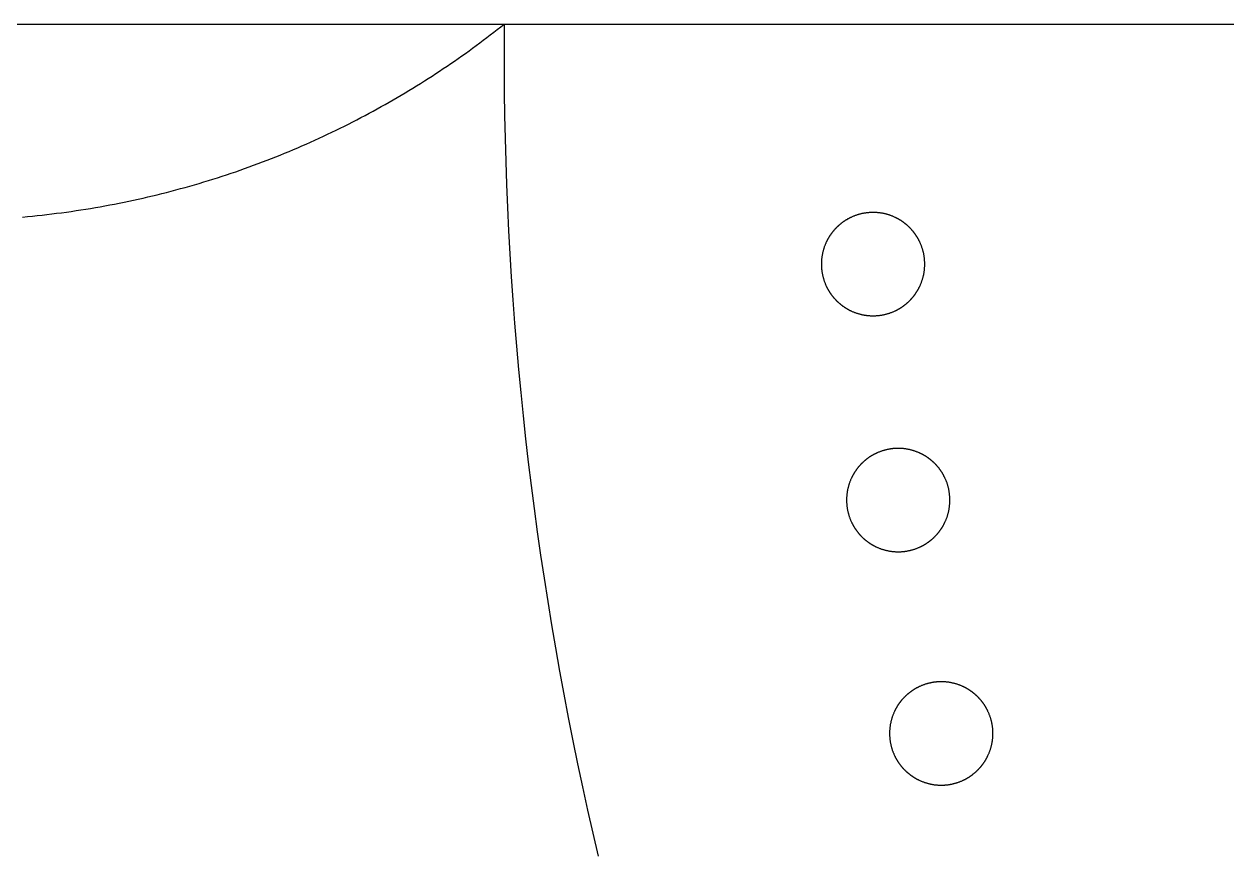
# Model space of a CAD drawing. Extents: x -111 to 2985, y -118 to 122.
# Drawn here: x -90.04 to -76.48, y -51.66 to -42.31 of the extents above; entities that cross this region are included whole.
import ezdxf

# ---------------------------------------------------------------- set-up
doc = ezdxf.new("R2010")
doc.units = 0
doc.layers.add('LAYER_03', color=5, linetype='CONTINUOUS')

msp = doc.modelspace()

# ---------------------------------------------------------------- linework, layer by layer
at = {"layer": 'LAYER_03'}
for points in [[(-110.839, -42.31), (-31.256, -42.31)], [(-90.059, -44.485), (-90.004, -44.48), (-89.949, -44.474), (-89.894, -44.469), (-89.839, -44.463), (-89.784, -44.457), (-89.73, -44.45), (-89.675, -44.443), (-89.62, -44.436), (-89.565, -44.429), (-89.511, -44.421), (-89.456, -44.413), (-89.402, -44.405), (-89.348, -44.397), (-89.293, -44.388), (-89.239, -44.379), (-89.185, -44.369), (-89.131, -44.359), (-89.077, -44.349), (-89.023, -44.339), (-88.969, -44.329), (-88.915, -44.318), (-88.862, -44.307), (-88.808, -44.295), (-88.755, -44.283), (-88.701, -44.271), (-88.648, -44.259), (-88.595, -44.247), (-88.542, -44.234), (-88.489, -44.221), (-88.436, -44.207), (-88.383, -44.194), (-88.33, -44.18), (-88.278, -44.165), (-88.226, -44.151), (-88.173, -44.136), (-88.121, -44.121), (-88.069, -44.106), (-88.017, -44.09), (-87.965, -44.075), (-87.914, -44.058), (-87.862, -44.042), (-87.811, -44.026), (-87.759, -44.009), (-87.708, -43.992), (-87.657, -43.974), (-87.606, -43.956), (-87.556, -43.939), (-87.505, -43.92), (-87.455, -43.902), (-87.404, -43.883), (-87.354, -43.864), (-87.304, -43.845), (-87.254, -43.826), (-87.204, -43.806), (-87.155, -43.786), (-87.106, -43.766), (-87.056, -43.746), (-87.007, -43.725), (-86.958, -43.704), (-86.91, -43.683), (-86.861, -43.662), (-86.813, -43.641), (-86.764, -43.619), (-86.716, -43.597), (-86.668, -43.575), (-86.621, -43.552), (-86.573, -43.53), (-86.526, -43.507), (-86.478, -43.484), (-86.431, -43.46), (-86.385, -43.437), (-86.338, -43.413), (-86.291, -43.389), (-86.245, -43.365), (-86.199, -43.341), (-86.153, -43.316), (-86.107, -43.291), (-86.062, -43.266), (-86.016, -43.241), (-85.971, -43.216), (-85.926, -43.19), (-85.881, -43.164), (-85.837, -43.138), (-85.792, -43.112), (-85.748, -43.086), (-85.704, -43.059), (-85.66, -43.033), (-85.617, -43.006), (-85.573, -42.979), (-85.53, -42.951), (-85.487, -42.924), (-85.444, -42.896), (-85.401, -42.868), (-85.359, -42.84), (-85.317, -42.812), (-85.275, -42.784), (-85.233, -42.756), (-85.191, -42.727), (-85.15, -42.698), (-85.109, -42.669), (-85.068, -42.64), (-85.027, -42.611), (-84.987, -42.581), (-84.946, -42.552), (-84.906, -42.522), (-84.866, -42.492), (-84.827, -42.462), (-84.787, -42.432), (-84.748, -42.402), (-84.709, -42.371), (-84.67, -42.341), (-84.631, -42.31)], [(-84.631, -42.31), (-84.632, -42.567), (-84.632, -42.825), (-84.63, -43.083), (-84.626, -43.342), (-84.62, -43.601), (-84.613, -43.86), (-84.604, -44.119), (-84.593, -44.379), (-84.581, -44.639), (-84.566, -44.899), (-84.55, -45.16), (-84.533, -45.42), (-84.513, -45.681), (-84.492, -45.942), (-84.469, -46.203), (-84.444, -46.465), (-84.417, -46.726), (-84.389, -46.987), (-84.359, -47.249), (-84.327, -47.511), (-84.293, -47.772), (-84.258, -48.034), (-84.22, -48.296), (-84.181, -48.557), (-84.14, -48.819), (-84.097, -49.081), (-84.053, -49.342), (-84.007, -49.604), (-83.958, -49.865), (-83.908, -50.127), (-83.857, -50.388), (-83.803, -50.649), (-83.748, -50.909), (-83.69, -51.17), (-83.631, -51.43), (-83.57, -51.691)]]:
    msp.add_lwpolyline(points, dxfattribs=at)
for points in [[(-79.89, -45.016), (-79.89, -45.01), (-79.89, -45.003), (-79.89, -44.997), (-79.89, -44.99), (-79.891, -44.984), (-79.891, -44.977), (-79.891, -44.97), (-79.892, -44.964), (-79.893, -44.957), (-79.893, -44.95), (-79.894, -44.944), (-79.895, -44.937), (-79.896, -44.93), (-79.897, -44.924), (-79.898, -44.917), (-79.899, -44.91), (-79.901, -44.903), (-79.902, -44.897), (-79.903, -44.89), (-79.905, -44.883), (-79.907, -44.876), (-79.908, -44.869), (-79.91, -44.863), (-79.912, -44.856), (-79.914, -44.849), (-79.916, -44.842), (-79.918, -44.835), (-79.921, -44.829), (-79.923, -44.822), (-79.925, -44.815), (-79.928, -44.808), (-79.931, -44.802), (-79.933, -44.795), (-79.936, -44.788), (-79.939, -44.782), (-79.942, -44.775), (-79.945, -44.768), (-79.947, -44.765), (-79.948, -44.762), (-79.95, -44.758), (-79.951, -44.755), (-79.953, -44.752), (-79.955, -44.748), (-79.956, -44.745), (-79.958, -44.742), (-79.96, -44.739), (-79.962, -44.735), (-79.963, -44.732), (-79.965, -44.729), (-79.967, -44.726), (-79.969, -44.723), (-79.971, -44.719), (-79.973, -44.716), (-79.975, -44.713), (-79.977, -44.71), (-79.979, -44.707), (-79.981, -44.704), (-79.983, -44.7), (-79.985, -44.697), (-79.987, -44.694), (-79.989, -44.691), (-79.991, -44.688), (-79.993, -44.685), (-79.995, -44.682), (-79.997, -44.679), (-79.999, -44.676), (-80.002, -44.673), (-80.004, -44.67), (-80.006, -44.667), (-80.008, -44.664), (-80.011, -44.661), (-80.013, -44.658), (-80.015, -44.655), (-80.018, -44.652), (-80.02, -44.649), (-80.022, -44.646), (-80.025, -44.643), (-80.027, -44.64), (-80.03, -44.637), (-80.032, -44.634), (-80.034, -44.632), (-80.037, -44.629), (-80.039, -44.626), (-80.042, -44.623), (-80.045, -44.62), (-80.047, -44.618), (-80.05, -44.615), (-80.052, -44.612), (-80.055, -44.609), (-80.058, -44.607), (-80.06, -44.604), (-80.063, -44.601), (-80.066, -44.599), (-80.068, -44.596), (-80.071, -44.594), (-80.074, -44.591), (-80.077, -44.588), (-80.079, -44.586), (-80.082, -44.583), (-80.085, -44.581), (-80.088, -44.578), (-80.091, -44.576), (-80.093, -44.573), (-80.096, -44.571), (-80.099, -44.569), (-80.102, -44.566), (-80.105, -44.564), (-80.108, -44.561), (-80.111, -44.559), (-80.114, -44.557), (-80.117, -44.554), (-80.12, -44.552), (-80.123, -44.55), (-80.126, -44.548), (-80.129, -44.545), (-80.132, -44.543), (-80.135, -44.541), (-80.138, -44.539), (-80.141, -44.537), (-80.144, -44.535), (-80.147, -44.533), (-80.15, -44.53), (-80.153, -44.528), (-80.157, -44.526), (-80.16, -44.524), (-80.163, -44.522), (-80.166, -44.52), (-80.169, -44.518), (-80.172, -44.517), (-80.176, -44.515), (-80.179, -44.513), (-80.182, -44.511), (-80.185, -44.509), (-80.188, -44.507), (-80.192, -44.505), (-80.195, -44.504), (-80.198, -44.502), (-80.201, -44.5), (-80.205, -44.499), (-80.208, -44.497), (-80.211, -44.495), (-80.215, -44.494), (-80.218, -44.492), (-80.221, -44.49), (-80.224, -44.489), (-80.231, -44.486), (-80.238, -44.483), (-80.244, -44.48), (-80.251, -44.477), (-80.258, -44.474), (-80.265, -44.472), (-80.271, -44.469), (-80.278, -44.467), (-80.285, -44.464), (-80.292, -44.462), (-80.298, -44.46), (-80.305, -44.458), (-80.312, -44.456), (-80.319, -44.454), (-80.326, -44.452), (-80.332, -44.45), (-80.339, -44.449), (-80.346, -44.447), (-80.353, -44.446), (-80.359, -44.444), (-80.366, -44.443), (-80.373, -44.442), (-80.38, -44.441), (-80.386, -44.44), (-80.393, -44.439), (-80.4, -44.438), (-80.407, -44.437), (-80.413, -44.436), (-80.42, -44.436), (-80.427, -44.435), (-80.433, -44.435), (-80.44, -44.434), (-80.446, -44.434), (-80.453, -44.434), (-80.459, -44.434), (-80.466, -44.433), (-80.472, -44.433), (-80.479, -44.433), (-80.485, -44.434), (-80.492, -44.434), (-80.498, -44.434), (-80.505, -44.434), (-80.511, -44.435), (-80.518, -44.435), (-80.525, -44.436), (-80.531, -44.436), (-80.538, -44.437), (-80.545, -44.438), (-80.551, -44.439), (-80.558, -44.44), (-80.565, -44.441), (-80.572, -44.442), (-80.578, -44.443), (-80.585, -44.444), (-80.592, -44.446), (-80.599, -44.447), (-80.605, -44.449), (-80.612, -44.45), (-80.619, -44.452), (-80.626, -44.454), (-80.633, -44.456), (-80.639, -44.458), (-80.646, -44.46), (-80.653, -44.462), (-80.66, -44.464), (-80.667, -44.467), (-80.673, -44.469), (-80.68, -44.472), (-80.687, -44.474), (-80.693, -44.477), (-80.7, -44.48), (-80.707, -44.483), (-80.714, -44.486), (-80.72, -44.489), (-80.723, -44.49), (-80.727, -44.492), (-80.73, -44.494), (-80.733, -44.495), (-80.737, -44.497), (-80.74, -44.499), (-80.743, -44.5), (-80.746, -44.502), (-80.75, -44.504), (-80.753, -44.505), (-80.756, -44.507), (-80.759, -44.509), (-80.763, -44.511), (-80.766, -44.513), (-80.769, -44.515), (-80.772, -44.517), (-80.775, -44.518), (-80.779, -44.52), (-80.782, -44.522), (-80.785, -44.524), (-80.788, -44.526), (-80.791, -44.528), (-80.794, -44.53), (-80.797, -44.533), (-80.8, -44.535), (-80.804, -44.537), (-80.807, -44.539), (-80.81, -44.541), (-80.813, -44.543), (-80.816, -44.545), (-80.819, -44.548), (-80.822, -44.55), (-80.825, -44.552), (-80.828, -44.554), (-80.831, -44.557), (-80.834, -44.559), (-80.837, -44.561), (-80.84, -44.564), (-80.842, -44.566), (-80.845, -44.569), (-80.848, -44.571), (-80.851, -44.573), (-80.854, -44.576), (-80.857, -44.578), (-80.86, -44.581), (-80.862, -44.583), (-80.865, -44.586), (-80.868, -44.588), (-80.871, -44.591), (-80.873, -44.594), (-80.876, -44.596), (-80.879, -44.599), (-80.882, -44.601), (-80.884, -44.604), (-80.887, -44.607), (-80.89, -44.609), (-80.892, -44.612), (-80.895, -44.615), (-80.897, -44.618), (-80.9, -44.62), (-80.903, -44.623), (-80.905, -44.626), (-80.908, -44.629), (-80.91, -44.632), (-80.913, -44.634), (-80.915, -44.637), (-80.917, -44.64), (-80.92, -44.643), (-80.922, -44.646), (-80.925, -44.649), (-80.927, -44.652), (-80.929, -44.655), (-80.932, -44.658), (-80.934, -44.661), (-80.936, -44.664), (-80.939, -44.667), (-80.941, -44.67), (-80.943, -44.673), (-80.945, -44.676), (-80.947, -44.679), (-80.95, -44.682), (-80.952, -44.685), (-80.954, -44.688), (-80.956, -44.691), (-80.958, -44.694), (-80.96, -44.697), (-80.962, -44.7), (-80.964, -44.704), (-80.966, -44.707), (-80.968, -44.71), (-80.97, -44.713), (-80.972, -44.716), (-80.974, -44.719), (-80.976, -44.723), (-80.977, -44.726), (-80.979, -44.729), (-80.981, -44.732), (-80.983, -44.735), (-80.985, -44.739), (-80.986, -44.742), (-80.988, -44.745), (-80.99, -44.748), (-80.992, -44.752), (-80.993, -44.755), (-80.995, -44.758), (-80.996, -44.762), (-80.998, -44.765), (-81, -44.768), (-81.003, -44.775), (-81.006, -44.782), (-81.009, -44.788), (-81.011, -44.795), (-81.014, -44.802), (-81.017, -44.808), (-81.019, -44.815), (-81.022, -44.822), (-81.024, -44.829), (-81.026, -44.835), (-81.028, -44.842), (-81.03, -44.849), (-81.032, -44.856), (-81.034, -44.863), (-81.036, -44.869), (-81.038, -44.876), (-81.04, -44.883), (-81.041, -44.89), (-81.043, -44.897), (-81.044, -44.903), (-81.045, -44.91), (-81.046, -44.917), (-81.048, -44.924), (-81.049, -44.93), (-81.05, -44.937), (-81.05, -44.944), (-81.051, -44.95), (-81.052, -44.957), (-81.053, -44.964), (-81.053, -44.97), (-81.054, -44.977), (-81.054, -44.984), (-81.054, -44.99), (-81.055, -44.997), (-81.055, -45.003), (-81.055, -45.01), (-81.055, -45.016), (-81.055, -45.023), (-81.055, -45.029), (-81.055, -45.036), (-81.054, -45.042), (-81.054, -45.049), (-81.054, -45.055), (-81.053, -45.062), (-81.053, -45.068), (-81.052, -45.075), (-81.051, -45.082), (-81.05, -45.088), (-81.05, -45.095), (-81.049, -45.102), (-81.048, -45.109), (-81.046, -45.115), (-81.045, -45.122), (-81.044, -45.129), (-81.043, -45.136), (-81.041, -45.142), (-81.04, -45.149), (-81.038, -45.156), (-81.036, -45.163), (-81.034, -45.17), (-81.032, -45.176), (-81.03, -45.183), (-81.028, -45.19), (-81.026, -45.197), (-81.024, -45.204), (-81.022, -45.21), (-81.019, -45.217), (-81.017, -45.224), (-81.014, -45.231), (-81.011, -45.237), (-81.009, -45.244), (-81.006, -45.251), (-81.003, -45.257), (-81, -45.264), (-80.998, -45.267), (-80.996, -45.271), (-80.995, -45.274), (-80.993, -45.277), (-80.992, -45.28), (-80.99, -45.284), (-80.988, -45.287), (-80.986, -45.29), (-80.985, -45.294), (-80.983, -45.297), (-80.981, -45.3), (-80.979, -45.303), (-80.977, -45.306), (-80.976, -45.31), (-80.974, -45.313), (-80.972, -45.316), (-80.97, -45.319), (-80.968, -45.322), (-80.966, -45.326), (-80.964, -45.329), (-80.962, -45.332), (-80.96, -45.335), (-80.958, -45.338), (-80.956, -45.341), (-80.954, -45.344), (-80.952, -45.347), (-80.95, -45.35), (-80.947, -45.353), (-80.945, -45.357), (-80.943, -45.36), (-80.941, -45.363), (-80.939, -45.366), (-80.936, -45.369), (-80.934, -45.372), (-80.932, -45.375), (-80.929, -45.377), (-80.927, -45.38), (-80.925, -45.383), (-80.922, -45.386), (-80.92, -45.389), (-80.917, -45.392), (-80.915, -45.395), (-80.913, -45.398), (-80.91, -45.401), (-80.908, -45.403), (-80.905, -45.406), (-80.903, -45.409), (-80.9, -45.412), (-80.897, -45.415), (-80.895, -45.417), (-80.892, -45.42), (-80.89, -45.423), (-80.887, -45.425), (-80.884, -45.428), (-80.882, -45.431), (-80.879, -45.433), (-80.876, -45.436), (-80.873, -45.439), (-80.871, -45.441), (-80.868, -45.444), (-80.865, -45.446), (-80.862, -45.449), (-80.86, -45.451), (-80.857, -45.454), (-80.854, -45.456), (-80.851, -45.459), (-80.848, -45.461), (-80.845, -45.464), (-80.842, -45.466), (-80.84, -45.468), (-80.837, -45.471), (-80.834, -45.473), (-80.831, -45.475), (-80.828, -45.478), (-80.825, -45.48), (-80.822, -45.482), (-80.819, -45.485), (-80.816, -45.487), (-80.813, -45.489), (-80.81, -45.491), (-80.807, -45.493), (-80.804, -45.495), (-80.8, -45.498), (-80.797, -45.5), (-80.794, -45.502), (-80.791, -45.504), (-80.788, -45.506), (-80.785, -45.508), (-80.782, -45.51), (-80.779, -45.512), (-80.775, -45.514), (-80.772, -45.516), (-80.769, -45.518), (-80.766, -45.519), (-80.763, -45.521), (-80.759, -45.523), (-80.756, -45.525), (-80.753, -45.527), (-80.75, -45.529), (-80.746, -45.53), (-80.743, -45.532), (-80.74, -45.534), (-80.737, -45.535), (-80.733, -45.537), (-80.73, -45.539), (-80.727, -45.54), (-80.723, -45.542), (-80.72, -45.543), (-80.714, -45.546), (-80.707, -45.549), (-80.7, -45.552), (-80.693, -45.555), (-80.687, -45.558), (-80.68, -45.56), (-80.673, -45.563), (-80.667, -45.565), (-80.66, -45.568), (-80.653, -45.57), (-80.646, -45.572), (-80.639, -45.574), (-80.633, -45.576), (-80.626, -45.578), (-80.619, -45.58), (-80.612, -45.582), (-80.605, -45.583), (-80.599, -45.585), (-80.592, -45.586), (-80.585, -45.588), (-80.578, -45.589), (-80.572, -45.59), (-80.565, -45.591), (-80.558, -45.592), (-80.551, -45.593), (-80.545, -45.594), (-80.538, -45.595), (-80.531, -45.596), (-80.525, -45.596), (-80.518, -45.597), (-80.511, -45.597), (-80.505, -45.598), (-80.498, -45.598), (-80.492, -45.598), (-80.485, -45.599), (-80.479, -45.599), (-80.472, -45.599), (-80.466, -45.599), (-80.459, -45.599), (-80.453, -45.598), (-80.446, -45.598), (-80.44, -45.598), (-80.433, -45.597), (-80.427, -45.597), (-80.42, -45.596), (-80.413, -45.596), (-80.407, -45.595), (-80.4, -45.594), (-80.393, -45.593), (-80.386, -45.592), (-80.38, -45.591), (-80.373, -45.59), (-80.366, -45.589), (-80.359, -45.588), (-80.353, -45.586), (-80.346, -45.585), (-80.339, -45.583), (-80.332, -45.582), (-80.326, -45.58), (-80.319, -45.578), (-80.312, -45.576), (-80.305, -45.574), (-80.298, -45.572), (-80.292, -45.57), (-80.285, -45.568), (-80.278, -45.565), (-80.271, -45.563), (-80.265, -45.56), (-80.258, -45.558), (-80.251, -45.555), (-80.244, -45.552), (-80.238, -45.549), (-80.231, -45.546), (-80.224, -45.543), (-80.221, -45.542), (-80.218, -45.54), (-80.215, -45.539), (-80.211, -45.537), (-80.208, -45.535), (-80.205, -45.534), (-80.201, -45.532), (-80.198, -45.53), (-80.195, -45.529), (-80.192, -45.527), (-80.188, -45.525), (-80.185, -45.523), (-80.182, -45.521), (-80.179, -45.519), (-80.176, -45.518), (-80.172, -45.516), (-80.169, -45.514), (-80.166, -45.512), (-80.163, -45.51), (-80.16, -45.508), (-80.157, -45.506), (-80.153, -45.504), (-80.15, -45.502), (-80.147, -45.5), (-80.144, -45.498), (-80.141, -45.495), (-80.138, -45.493), (-80.135, -45.491), (-80.132, -45.489), (-80.129, -45.487), (-80.126, -45.485), (-80.123, -45.482), (-80.12, -45.48), (-80.117, -45.478), (-80.114, -45.475), (-80.111, -45.473), (-80.108, -45.471), (-80.105, -45.468), (-80.102, -45.466), (-80.099, -45.464), (-80.096, -45.461), (-80.093, -45.459), (-80.091, -45.456), (-80.088, -45.454), (-80.085, -45.451), (-80.082, -45.449), (-80.079, -45.446), (-80.077, -45.444), (-80.074, -45.441), (-80.071, -45.439), (-80.068, -45.436), (-80.066, -45.433), (-80.063, -45.431), (-80.06, -45.428), (-80.058, -45.425), (-80.055, -45.423), (-80.052, -45.42), (-80.05, -45.417), (-80.047, -45.415), (-80.045, -45.412), (-80.042, -45.409), (-80.039, -45.406), (-80.037, -45.403), (-80.034, -45.401), (-80.032, -45.398), (-80.03, -45.395), (-80.027, -45.392), (-80.025, -45.389), (-80.022, -45.386), (-80.02, -45.383), (-80.018, -45.38), (-80.015, -45.377), (-80.013, -45.375), (-80.011, -45.372), (-80.008, -45.369), (-80.006, -45.366), (-80.004, -45.363), (-80.002, -45.36), (-79.999, -45.357), (-79.997, -45.353), (-79.995, -45.35), (-79.993, -45.347), (-79.991, -45.344), (-79.989, -45.341), (-79.987, -45.338), (-79.985, -45.335), (-79.983, -45.332), (-79.981, -45.329), (-79.979, -45.326), (-79.977, -45.322), (-79.975, -45.319), (-79.973, -45.316), (-79.971, -45.313), (-79.969, -45.31), (-79.967, -45.306), (-79.965, -45.303), (-79.963, -45.3), (-79.962, -45.297), (-79.96, -45.294), (-79.958, -45.29), (-79.956, -45.287), (-79.955, -45.284), (-79.953, -45.28), (-79.951, -45.277), (-79.95, -45.274), (-79.948, -45.271), (-79.947, -45.267), (-79.945, -45.264), (-79.942, -45.257), (-79.939, -45.251), (-79.936, -45.244), (-79.933, -45.237), (-79.931, -45.231), (-79.928, -45.224), (-79.925, -45.217), (-79.923, -45.21), (-79.921, -45.204), (-79.918, -45.197), (-79.916, -45.19), (-79.914, -45.183), (-79.912, -45.176), (-79.91, -45.17), (-79.908, -45.163), (-79.907, -45.156), (-79.905, -45.149), (-79.903, -45.142), (-79.902, -45.136), (-79.901, -45.129), (-79.899, -45.122), (-79.898, -45.115), (-79.897, -45.109), (-79.896, -45.102), (-79.895, -45.095), (-79.894, -45.088), (-79.893, -45.082), (-79.893, -45.075), (-79.892, -45.068), (-79.891, -45.062), (-79.891, -45.055), (-79.891, -45.049), (-79.89, -45.042), (-79.89, -45.036), (-79.89, -45.029), (-79.89, -45.023)], [(-79.606, -47.676), (-79.606, -47.669), (-79.606, -47.663), (-79.606, -47.656), (-79.607, -47.65), (-79.607, -47.643), (-79.607, -47.637), (-79.608, -47.63), (-79.609, -47.624), (-79.609, -47.617), (-79.61, -47.61), (-79.611, -47.604), (-79.612, -47.597), (-79.613, -47.59), (-79.614, -47.583), (-79.615, -47.577), (-79.616, -47.57), (-79.617, -47.563), (-79.619, -47.556), (-79.62, -47.55), (-79.622, -47.543), (-79.623, -47.536), (-79.625, -47.529), (-79.627, -47.522), (-79.629, -47.516), (-79.631, -47.509), (-79.633, -47.502), (-79.635, -47.495), (-79.637, -47.488), (-79.639, -47.482), (-79.642, -47.475), (-79.644, -47.468), (-79.647, -47.461), (-79.65, -47.455), (-79.653, -47.448), (-79.655, -47.441), (-79.658, -47.435), (-79.662, -47.428), (-79.663, -47.425), (-79.665, -47.421), (-79.666, -47.418), (-79.668, -47.415), (-79.67, -47.412), (-79.671, -47.408), (-79.673, -47.405), (-79.675, -47.402), (-79.676, -47.398), (-79.678, -47.395), (-79.68, -47.392), (-79.682, -47.389), (-79.684, -47.386), (-79.685, -47.382), (-79.687, -47.379), (-79.689, -47.376), (-79.691, -47.373), (-79.693, -47.37), (-79.695, -47.366), (-79.697, -47.363), (-79.699, -47.36), (-79.701, -47.357), (-79.703, -47.354), (-79.705, -47.351), (-79.707, -47.348), (-79.709, -47.345), (-79.712, -47.342), (-79.714, -47.338), (-79.716, -47.335), (-79.718, -47.332), (-79.72, -47.329), (-79.723, -47.326), (-79.725, -47.323), (-79.727, -47.32), (-79.729, -47.317), (-79.732, -47.314), (-79.734, -47.312), (-79.736, -47.309), (-79.739, -47.306), (-79.741, -47.303), (-79.744, -47.3), (-79.746, -47.297), (-79.749, -47.294), (-79.751, -47.291), (-79.754, -47.289), (-79.756, -47.286), (-79.759, -47.283), (-79.761, -47.28), (-79.764, -47.277), (-79.766, -47.275), (-79.769, -47.272), (-79.772, -47.269), (-79.774, -47.267), (-79.777, -47.264), (-79.779, -47.261), (-79.782, -47.259), (-79.785, -47.256), (-79.788, -47.253), (-79.79, -47.251), (-79.793, -47.248), (-79.796, -47.246), (-79.799, -47.243), (-79.801, -47.241), (-79.804, -47.238), (-79.807, -47.236), (-79.81, -47.233), (-79.813, -47.231), (-79.816, -47.228), (-79.819, -47.226), (-79.822, -47.224), (-79.824, -47.221), (-79.827, -47.219), (-79.83, -47.216), (-79.833, -47.214), (-79.836, -47.212), (-79.839, -47.21), (-79.842, -47.207), (-79.845, -47.205), (-79.848, -47.203), (-79.851, -47.201), (-79.855, -47.199), (-79.858, -47.197), (-79.861, -47.194), (-79.864, -47.192), (-79.867, -47.19), (-79.87, -47.188), (-79.873, -47.186), (-79.876, -47.184), (-79.879, -47.182), (-79.883, -47.18), (-79.886, -47.178), (-79.889, -47.176), (-79.892, -47.174), (-79.895, -47.173), (-79.899, -47.171), (-79.902, -47.169), (-79.905, -47.167), (-79.908, -47.165), (-79.911, -47.163), (-79.915, -47.162), (-79.918, -47.16), (-79.921, -47.158), (-79.924, -47.157), (-79.928, -47.155), (-79.931, -47.153), (-79.934, -47.152), (-79.938, -47.15), (-79.941, -47.149), (-79.948, -47.145), (-79.954, -47.143), (-79.961, -47.14), (-79.968, -47.137), (-79.974, -47.134), (-79.981, -47.131), (-79.988, -47.129), (-79.995, -47.127), (-80.001, -47.124), (-80.008, -47.122), (-80.015, -47.12), (-80.022, -47.118), (-80.029, -47.116), (-80.035, -47.114), (-80.042, -47.112), (-80.049, -47.11), (-80.056, -47.109), (-80.062, -47.107), (-80.069, -47.106), (-80.076, -47.104), (-80.083, -47.103), (-80.09, -47.102), (-80.096, -47.101), (-80.103, -47.1), (-80.11, -47.099), (-80.116, -47.098), (-80.123, -47.097), (-80.13, -47.096), (-80.136, -47.096), (-80.143, -47.095), (-80.15, -47.095), (-80.156, -47.094), (-80.163, -47.094), (-80.169, -47.094), (-80.176, -47.093), (-80.182, -47.093), (-80.189, -47.093), (-80.195, -47.093), (-80.202, -47.093), (-80.208, -47.094), (-80.215, -47.094), (-80.221, -47.094), (-80.228, -47.095), (-80.235, -47.095), (-80.241, -47.096), (-80.248, -47.096), (-80.255, -47.097), (-80.261, -47.098), (-80.268, -47.099), (-80.275, -47.1), (-80.281, -47.101), (-80.288, -47.102), (-80.295, -47.103), (-80.302, -47.104), (-80.308, -47.106), (-80.315, -47.107), (-80.322, -47.109), (-80.329, -47.11), (-80.336, -47.112), (-80.342, -47.114), (-80.349, -47.116), (-80.356, -47.118), (-80.363, -47.12), (-80.37, -47.122), (-80.376, -47.124), (-80.383, -47.127), (-80.39, -47.129), (-80.397, -47.131), (-80.403, -47.134), (-80.41, -47.137), (-80.417, -47.14), (-80.423, -47.143), (-80.43, -47.145), (-80.437, -47.149), (-80.44, -47.15), (-80.443, -47.152), (-80.447, -47.153), (-80.45, -47.155), (-80.453, -47.157), (-80.456, -47.158), (-80.46, -47.16), (-80.463, -47.162), (-80.466, -47.163), (-80.469, -47.165), (-80.473, -47.167), (-80.476, -47.169), (-80.479, -47.171), (-80.482, -47.173), (-80.486, -47.174), (-80.489, -47.176), (-80.492, -47.178), (-80.495, -47.18), (-80.498, -47.182), (-80.501, -47.184), (-80.505, -47.186), (-80.508, -47.188), (-80.511, -47.19), (-80.514, -47.192), (-80.517, -47.194), (-80.52, -47.197), (-80.523, -47.199), (-80.526, -47.201), (-80.529, -47.203), (-80.532, -47.205), (-80.535, -47.207), (-80.538, -47.21), (-80.541, -47.212), (-80.544, -47.214), (-80.547, -47.216), (-80.55, -47.219), (-80.553, -47.221), (-80.556, -47.224), (-80.559, -47.226), (-80.562, -47.228), (-80.565, -47.231), (-80.568, -47.233), (-80.571, -47.236), (-80.573, -47.238), (-80.576, -47.241), (-80.579, -47.243), (-80.582, -47.246), (-80.585, -47.248), (-80.587, -47.251), (-80.59, -47.253), (-80.593, -47.256), (-80.595, -47.259), (-80.598, -47.261), (-80.601, -47.264), (-80.604, -47.267), (-80.606, -47.269), (-80.609, -47.272), (-80.611, -47.275), (-80.614, -47.277), (-80.617, -47.28), (-80.619, -47.283), (-80.622, -47.286), (-80.624, -47.289), (-80.627, -47.291), (-80.629, -47.294), (-80.632, -47.297), (-80.634, -47.3), (-80.636, -47.303), (-80.639, -47.306), (-80.641, -47.309), (-80.644, -47.312), (-80.646, -47.314), (-80.648, -47.317), (-80.651, -47.32), (-80.653, -47.323), (-80.655, -47.326), (-80.657, -47.329), (-80.66, -47.332), (-80.662, -47.335), (-80.664, -47.338), (-80.666, -47.342), (-80.668, -47.345), (-80.67, -47.348), (-80.672, -47.351), (-80.674, -47.354), (-80.677, -47.357), (-80.679, -47.36), (-80.681, -47.363), (-80.683, -47.366), (-80.685, -47.37), (-80.686, -47.373), (-80.688, -47.376), (-80.69, -47.379), (-80.692, -47.382), (-80.694, -47.386), (-80.696, -47.389), (-80.698, -47.392), (-80.699, -47.395), (-80.701, -47.398), (-80.703, -47.402), (-80.705, -47.405), (-80.706, -47.408), (-80.708, -47.412), (-80.71, -47.415), (-80.711, -47.418), (-80.713, -47.421), (-80.715, -47.425), (-80.716, -47.428), (-80.719, -47.435), (-80.722, -47.441), (-80.725, -47.448), (-80.728, -47.455), (-80.731, -47.461), (-80.733, -47.468), (-80.736, -47.475), (-80.738, -47.482), (-80.741, -47.488), (-80.743, -47.495), (-80.745, -47.502), (-80.747, -47.509), (-80.749, -47.516), (-80.751, -47.522), (-80.753, -47.529), (-80.754, -47.536), (-80.756, -47.543), (-80.758, -47.55), (-80.759, -47.556), (-80.76, -47.563), (-80.762, -47.57), (-80.763, -47.577), (-80.764, -47.583), (-80.765, -47.59), (-80.766, -47.597), (-80.767, -47.604), (-80.768, -47.61), (-80.769, -47.617), (-80.769, -47.624), (-80.77, -47.63), (-80.77, -47.637), (-80.771, -47.643), (-80.771, -47.65), (-80.771, -47.656), (-80.771, -47.663), (-80.771, -47.669), (-80.772, -47.676), (-80.771, -47.682), (-80.771, -47.689), (-80.771, -47.695), (-80.771, -47.702), (-80.771, -47.708), (-80.77, -47.715), (-80.77, -47.722), (-80.769, -47.728), (-80.769, -47.735), (-80.768, -47.742), (-80.767, -47.748), (-80.766, -47.755), (-80.765, -47.762), (-80.764, -47.768), (-80.763, -47.775), (-80.762, -47.782), (-80.76, -47.789), (-80.759, -47.795), (-80.758, -47.802), (-80.756, -47.809), (-80.754, -47.816), (-80.753, -47.823), (-80.751, -47.829), (-80.749, -47.836), (-80.747, -47.843), (-80.745, -47.85), (-80.743, -47.857), (-80.741, -47.863), (-80.738, -47.87), (-80.736, -47.877), (-80.733, -47.884), (-80.731, -47.89), (-80.728, -47.897), (-80.725, -47.904), (-80.722, -47.91), (-80.719, -47.917), (-80.716, -47.924), (-80.715, -47.927), (-80.713, -47.93), (-80.711, -47.934), (-80.71, -47.937), (-80.708, -47.94), (-80.706, -47.943), (-80.705, -47.947), (-80.703, -47.95), (-80.701, -47.953), (-80.699, -47.957), (-80.698, -47.96), (-80.696, -47.963), (-80.694, -47.966), (-80.692, -47.969), (-80.69, -47.973), (-80.688, -47.976), (-80.686, -47.979), (-80.685, -47.982), (-80.683, -47.985), (-80.681, -47.988), (-80.679, -47.992), (-80.677, -47.995), (-80.674, -47.998), (-80.672, -48.001), (-80.67, -48.004), (-80.668, -48.007), (-80.666, -48.01), (-80.664, -48.013), (-80.662, -48.016), (-80.66, -48.019), (-80.657, -48.022), (-80.655, -48.025), (-80.653, -48.028), (-80.651, -48.031), (-80.648, -48.034), (-80.646, -48.037), (-80.644, -48.04), (-80.641, -48.043), (-80.639, -48.046), (-80.636, -48.049), (-80.634, -48.052), (-80.632, -48.055), (-80.629, -48.058), (-80.627, -48.06), (-80.624, -48.063), (-80.622, -48.066), (-80.619, -48.069), (-80.617, -48.072), (-80.614, -48.074), (-80.611, -48.077), (-80.609, -48.08), (-80.606, -48.083), (-80.604, -48.085), (-80.601, -48.088), (-80.598, -48.091), (-80.595, -48.093), (-80.593, -48.096), (-80.59, -48.098), (-80.587, -48.101), (-80.585, -48.104), (-80.582, -48.106), (-80.579, -48.109), (-80.576, -48.111), (-80.573, -48.114), (-80.571, -48.116), (-80.568, -48.119), (-80.565, -48.121), (-80.562, -48.123), (-80.559, -48.126), (-80.556, -48.128), (-80.553, -48.131), (-80.55, -48.133), (-80.547, -48.135), (-80.544, -48.138), (-80.541, -48.14), (-80.538, -48.142), (-80.535, -48.144), (-80.532, -48.147), (-80.529, -48.149), (-80.526, -48.151), (-80.523, -48.153), (-80.52, -48.155), (-80.517, -48.157), (-80.514, -48.159), (-80.511, -48.162), (-80.508, -48.164), (-80.505, -48.166), (-80.501, -48.168), (-80.498, -48.17), (-80.495, -48.172), (-80.492, -48.174), (-80.489, -48.175), (-80.486, -48.177), (-80.482, -48.179), (-80.479, -48.181), (-80.476, -48.183), (-80.473, -48.185), (-80.469, -48.187), (-80.466, -48.188), (-80.463, -48.19), (-80.46, -48.192), (-80.456, -48.193), (-80.453, -48.195), (-80.45, -48.197), (-80.447, -48.198), (-80.443, -48.2), (-80.44, -48.202), (-80.437, -48.203), (-80.43, -48.206), (-80.423, -48.209), (-80.417, -48.212), (-80.41, -48.215), (-80.403, -48.218), (-80.397, -48.22), (-80.39, -48.223), (-80.383, -48.225), (-80.376, -48.228), (-80.37, -48.23), (-80.363, -48.232), (-80.356, -48.234), (-80.349, -48.236), (-80.342, -48.238), (-80.336, -48.24), (-80.329, -48.241), (-80.322, -48.243), (-80.315, -48.245), (-80.308, -48.246), (-80.302, -48.248), (-80.295, -48.249), (-80.288, -48.25), (-80.281, -48.251), (-80.275, -48.252), (-80.268, -48.253), (-80.261, -48.254), (-80.255, -48.255), (-80.248, -48.256), (-80.241, -48.256), (-80.235, -48.257), (-80.228, -48.257), (-80.221, -48.258), (-80.215, -48.258), (-80.208, -48.258), (-80.202, -48.258), (-80.195, -48.259), (-80.189, -48.259), (-80.182, -48.259), (-80.176, -48.258), (-80.169, -48.258), (-80.163, -48.258), (-80.156, -48.258), (-80.15, -48.257), (-80.143, -48.257), (-80.136, -48.256), (-80.13, -48.256), (-80.123, -48.255), (-80.116, -48.254), (-80.11, -48.253), (-80.103, -48.252), (-80.096, -48.251), (-80.09, -48.25), (-80.083, -48.249), (-80.076, -48.248), (-80.069, -48.246), (-80.062, -48.245), (-80.056, -48.243), (-80.049, -48.241), (-80.042, -48.24), (-80.035, -48.238), (-80.029, -48.236), (-80.022, -48.234), (-80.015, -48.232), (-80.008, -48.23), (-80.001, -48.228), (-79.995, -48.225), (-79.988, -48.223), (-79.981, -48.22), (-79.974, -48.218), (-79.968, -48.215), (-79.961, -48.212), (-79.954, -48.209), (-79.948, -48.206), (-79.941, -48.203), (-79.938, -48.202), (-79.934, -48.2), (-79.931, -48.198), (-79.928, -48.197), (-79.924, -48.195), (-79.921, -48.193), (-79.918, -48.192), (-79.915, -48.19), (-79.911, -48.188), (-79.908, -48.187), (-79.905, -48.185), (-79.902, -48.183), (-79.899, -48.181), (-79.895, -48.179), (-79.892, -48.177), (-79.889, -48.175), (-79.886, -48.174), (-79.883, -48.172), (-79.879, -48.17), (-79.876, -48.168), (-79.873, -48.166), (-79.87, -48.164), (-79.867, -48.162), (-79.864, -48.159), (-79.861, -48.157), (-79.858, -48.155), (-79.855, -48.153), (-79.851, -48.151), (-79.848, -48.149), (-79.845, -48.147), (-79.842, -48.144), (-79.839, -48.142), (-79.836, -48.14), (-79.833, -48.138), (-79.83, -48.135), (-79.827, -48.133), (-79.824, -48.131), (-79.822, -48.128), (-79.819, -48.126), (-79.816, -48.123), (-79.813, -48.121), (-79.81, -48.119), (-79.807, -48.116), (-79.804, -48.114), (-79.801, -48.111), (-79.799, -48.109), (-79.796, -48.106), (-79.793, -48.104), (-79.79, -48.101), (-79.788, -48.098), (-79.785, -48.096), (-79.782, -48.093), (-79.779, -48.091), (-79.777, -48.088), (-79.774, -48.085), (-79.772, -48.083), (-79.769, -48.08), (-79.766, -48.077), (-79.764, -48.074), (-79.761, -48.072), (-79.759, -48.069), (-79.756, -48.066), (-79.754, -48.063), (-79.751, -48.06), (-79.749, -48.058), (-79.746, -48.055), (-79.744, -48.052), (-79.741, -48.049), (-79.739, -48.046), (-79.736, -48.043), (-79.734, -48.04), (-79.732, -48.037), (-79.729, -48.034), (-79.727, -48.031), (-79.725, -48.028), (-79.723, -48.025), (-79.72, -48.022), (-79.718, -48.019), (-79.716, -48.016), (-79.714, -48.013), (-79.712, -48.01), (-79.709, -48.007), (-79.707, -48.004), (-79.705, -48.001), (-79.703, -47.998), (-79.701, -47.995), (-79.699, -47.992), (-79.697, -47.988), (-79.695, -47.985), (-79.693, -47.982), (-79.691, -47.979), (-79.689, -47.976), (-79.687, -47.973), (-79.685, -47.969), (-79.684, -47.966), (-79.682, -47.963), (-79.68, -47.96), (-79.678, -47.957), (-79.676, -47.953), (-79.675, -47.95), (-79.673, -47.947), (-79.671, -47.943), (-79.67, -47.94), (-79.668, -47.937), (-79.666, -47.934), (-79.665, -47.93), (-79.663, -47.927), (-79.662, -47.924), (-79.658, -47.917), (-79.655, -47.91), (-79.653, -47.904), (-79.65, -47.897), (-79.647, -47.89), (-79.644, -47.884), (-79.642, -47.877), (-79.639, -47.87), (-79.637, -47.863), (-79.635, -47.857), (-79.633, -47.85), (-79.631, -47.843), (-79.629, -47.836), (-79.627, -47.829), (-79.625, -47.823), (-79.623, -47.816), (-79.622, -47.809), (-79.62, -47.802), (-79.619, -47.795), (-79.617, -47.789), (-79.616, -47.782), (-79.615, -47.775), (-79.614, -47.768), (-79.613, -47.762), (-79.612, -47.755), (-79.611, -47.748), (-79.61, -47.742), (-79.609, -47.735), (-79.609, -47.728), (-79.608, -47.722), (-79.607, -47.715), (-79.607, -47.708), (-79.607, -47.702), (-79.606, -47.695), (-79.606, -47.689), (-79.606, -47.682)], [(-79.121, -50.306), (-79.121, -50.3), (-79.121, -50.293), (-79.122, -50.287), (-79.122, -50.28), (-79.122, -50.274), (-79.123, -50.267), (-79.123, -50.261), (-79.124, -50.254), (-79.124, -50.247), (-79.125, -50.241), (-79.126, -50.234), (-79.127, -50.227), (-79.128, -50.221), (-79.129, -50.214), (-79.13, -50.207), (-79.131, -50.2), (-79.132, -50.194), (-79.134, -50.187), (-79.135, -50.18), (-79.137, -50.173), (-79.138, -50.166), (-79.14, -50.16), (-79.142, -50.153), (-79.144, -50.146), (-79.146, -50.139), (-79.148, -50.132), (-79.15, -50.126), (-79.152, -50.119), (-79.155, -50.112), (-79.157, -50.105), (-79.16, -50.099), (-79.162, -50.092), (-79.165, -50.085), (-79.168, -50.079), (-79.171, -50.072), (-79.174, -50.065), (-79.177, -50.059), (-79.178, -50.055), (-79.18, -50.052), (-79.181, -50.049), (-79.183, -50.045), (-79.185, -50.042), (-79.186, -50.039), (-79.188, -50.036), (-79.19, -50.032), (-79.192, -50.029), (-79.193, -50.026), (-79.195, -50.023), (-79.197, -50.019), (-79.199, -50.016), (-79.201, -50.013), (-79.203, -50.01), (-79.204, -50.006), (-79.206, -50.003), (-79.208, -50), (-79.21, -49.997), (-79.212, -49.994), (-79.214, -49.991), (-79.216, -49.988), (-79.218, -49.984), (-79.22, -49.981), (-79.222, -49.978), (-79.225, -49.975), (-79.227, -49.972), (-79.229, -49.969), (-79.231, -49.966), (-79.233, -49.963), (-79.236, -49.96), (-79.238, -49.957), (-79.24, -49.954), (-79.242, -49.951), (-79.245, -49.948), (-79.247, -49.945), (-79.249, -49.942), (-79.252, -49.939), (-79.254, -49.936), (-79.256, -49.933), (-79.259, -49.93), (-79.261, -49.928), (-79.264, -49.925), (-79.266, -49.922), (-79.269, -49.919), (-79.271, -49.916), (-79.274, -49.913), (-79.276, -49.911), (-79.279, -49.908), (-79.281, -49.905), (-79.284, -49.902), (-79.287, -49.9), (-79.289, -49.897), (-79.292, -49.894), (-79.295, -49.892), (-79.297, -49.889), (-79.3, -49.886), (-79.303, -49.884), (-79.306, -49.881), (-79.308, -49.879), (-79.311, -49.876), (-79.314, -49.874), (-79.317, -49.871), (-79.319, -49.869), (-79.322, -49.866), (-79.325, -49.864), (-79.328, -49.861), (-79.331, -49.859), (-79.334, -49.856), (-79.337, -49.854), (-79.34, -49.852), (-79.343, -49.849), (-79.346, -49.847), (-79.349, -49.845), (-79.351, -49.842), (-79.354, -49.84), (-79.357, -49.838), (-79.361, -49.836), (-79.364, -49.834), (-79.367, -49.831), (-79.37, -49.829), (-79.373, -49.827), (-79.376, -49.825), (-79.379, -49.823), (-79.382, -49.821), (-79.385, -49.819), (-79.388, -49.817), (-79.391, -49.815), (-79.395, -49.813), (-79.398, -49.811), (-79.401, -49.809), (-79.404, -49.807), (-79.407, -49.805), (-79.41, -49.803), (-79.414, -49.801), (-79.417, -49.799), (-79.42, -49.798), (-79.423, -49.796), (-79.427, -49.794), (-79.43, -49.792), (-79.433, -49.791), (-79.436, -49.789), (-79.44, -49.787), (-79.443, -49.785), (-79.446, -49.784), (-79.449, -49.782), (-79.453, -49.781), (-79.456, -49.779), (-79.463, -49.776), (-79.469, -49.773), (-79.476, -49.77), (-79.483, -49.767), (-79.489, -49.765), (-79.496, -49.762), (-79.503, -49.759), (-79.51, -49.757), (-79.516, -49.755), (-79.523, -49.752), (-79.53, -49.75), (-79.537, -49.748), (-79.544, -49.746), (-79.55, -49.744), (-79.557, -49.742), (-79.564, -49.741), (-79.571, -49.739), (-79.578, -49.738), (-79.584, -49.736), (-79.591, -49.735), (-79.598, -49.733), (-79.605, -49.732), (-79.611, -49.731), (-79.618, -49.73), (-79.625, -49.729), (-79.632, -49.728), (-79.638, -49.727), (-79.645, -49.727), (-79.652, -49.726), (-79.658, -49.726), (-79.665, -49.725), (-79.671, -49.725), (-79.678, -49.724), (-79.685, -49.724), (-79.691, -49.724), (-79.698, -49.724), (-79.704, -49.724), (-79.71, -49.724), (-79.717, -49.724), (-79.723, -49.724), (-79.73, -49.724), (-79.737, -49.725), (-79.743, -49.725), (-79.75, -49.726), (-79.756, -49.726), (-79.763, -49.727), (-79.77, -49.727), (-79.776, -49.728), (-79.783, -49.729), (-79.79, -49.73), (-79.796, -49.731), (-79.803, -49.732), (-79.81, -49.733), (-79.817, -49.735), (-79.824, -49.736), (-79.83, -49.738), (-79.837, -49.739), (-79.844, -49.741), (-79.851, -49.742), (-79.858, -49.744), (-79.864, -49.746), (-79.871, -49.748), (-79.878, -49.75), (-79.885, -49.752), (-79.891, -49.755), (-79.898, -49.757), (-79.905, -49.759), (-79.912, -49.762), (-79.918, -49.765), (-79.925, -49.767), (-79.932, -49.77), (-79.939, -49.773), (-79.945, -49.776), (-79.952, -49.779), (-79.955, -49.781), (-79.958, -49.782), (-79.962, -49.784), (-79.965, -49.785), (-79.968, -49.787), (-79.972, -49.789), (-79.975, -49.791), (-79.978, -49.792), (-79.981, -49.794), (-79.985, -49.796), (-79.988, -49.798), (-79.991, -49.799), (-79.994, -49.801), (-79.998, -49.803), (-80.001, -49.805), (-80.004, -49.807), (-80.007, -49.809), (-80.01, -49.811), (-80.013, -49.813), (-80.017, -49.815), (-80.02, -49.817), (-80.023, -49.819), (-80.026, -49.821), (-80.029, -49.823), (-80.032, -49.825), (-80.035, -49.827), (-80.038, -49.829), (-80.041, -49.831), (-80.044, -49.834), (-80.047, -49.836), (-80.05, -49.838), (-80.053, -49.84), (-80.056, -49.842), (-80.059, -49.845), (-80.062, -49.847), (-80.065, -49.849), (-80.068, -49.852), (-80.071, -49.854), (-80.074, -49.856), (-80.077, -49.859), (-80.08, -49.861), (-80.083, -49.864), (-80.086, -49.866), (-80.088, -49.869), (-80.091, -49.871), (-80.094, -49.874), (-80.097, -49.876), (-80.1, -49.879), (-80.102, -49.881), (-80.105, -49.884), (-80.108, -49.886), (-80.111, -49.889), (-80.113, -49.892), (-80.116, -49.894), (-80.119, -49.897), (-80.121, -49.9), (-80.124, -49.902), (-80.127, -49.905), (-80.129, -49.908), (-80.132, -49.911), (-80.134, -49.913), (-80.137, -49.916), (-80.139, -49.919), (-80.142, -49.922), (-80.144, -49.925), (-80.147, -49.928), (-80.149, -49.93), (-80.152, -49.933), (-80.154, -49.936), (-80.156, -49.939), (-80.159, -49.942), (-80.161, -49.945), (-80.163, -49.948), (-80.166, -49.951), (-80.168, -49.954), (-80.17, -49.957), (-80.172, -49.96), (-80.175, -49.963), (-80.177, -49.966), (-80.179, -49.969), (-80.181, -49.972), (-80.183, -49.975), (-80.185, -49.978), (-80.188, -49.981), (-80.19, -49.984), (-80.192, -49.988), (-80.194, -49.991), (-80.196, -49.994), (-80.198, -49.997), (-80.2, -50), (-80.202, -50.003), (-80.204, -50.006), (-80.205, -50.01), (-80.207, -50.013), (-80.209, -50.016), (-80.211, -50.019), (-80.213, -50.023), (-80.215, -50.026), (-80.216, -50.029), (-80.218, -50.032), (-80.22, -50.036), (-80.222, -50.039), (-80.223, -50.042), (-80.225, -50.045), (-80.227, -50.049), (-80.228, -50.052), (-80.23, -50.055), (-80.231, -50.059), (-80.234, -50.065), (-80.237, -50.072), (-80.24, -50.079), (-80.243, -50.085), (-80.246, -50.092), (-80.248, -50.099), (-80.251, -50.105), (-80.253, -50.112), (-80.256, -50.119), (-80.258, -50.126), (-80.26, -50.132), (-80.262, -50.139), (-80.264, -50.146), (-80.266, -50.153), (-80.268, -50.16), (-80.27, -50.166), (-80.271, -50.173), (-80.273, -50.18), (-80.274, -50.187), (-80.276, -50.194), (-80.277, -50.2), (-80.278, -50.207), (-80.279, -50.214), (-80.28, -50.221), (-80.281, -50.227), (-80.282, -50.234), (-80.283, -50.241), (-80.284, -50.247), (-80.284, -50.254), (-80.285, -50.261), (-80.285, -50.267), (-80.286, -50.274), (-80.286, -50.28), (-80.286, -50.287), (-80.287, -50.293), (-80.287, -50.3), (-80.287, -50.306), (-80.287, -50.313), (-80.287, -50.319), (-80.286, -50.326), (-80.286, -50.332), (-80.286, -50.339), (-80.285, -50.346), (-80.285, -50.352), (-80.284, -50.359), (-80.284, -50.365), (-80.283, -50.372), (-80.282, -50.379), (-80.281, -50.385), (-80.28, -50.392), (-80.279, -50.399), (-80.278, -50.406), (-80.277, -50.412), (-80.276, -50.419), (-80.274, -50.426), (-80.273, -50.433), (-80.271, -50.44), (-80.27, -50.446), (-80.268, -50.453), (-80.266, -50.46), (-80.264, -50.467), (-80.262, -50.474), (-80.26, -50.48), (-80.258, -50.487), (-80.256, -50.494), (-80.253, -50.501), (-80.251, -50.507), (-80.248, -50.514), (-80.246, -50.521), (-80.243, -50.528), (-80.24, -50.534), (-80.237, -50.541), (-80.234, -50.548), (-80.231, -50.554), (-80.23, -50.558), (-80.228, -50.561), (-80.227, -50.564), (-80.225, -50.567), (-80.223, -50.571), (-80.222, -50.574), (-80.22, -50.577), (-80.218, -50.581), (-80.216, -50.584), (-80.215, -50.587), (-80.213, -50.59), (-80.211, -50.594), (-80.209, -50.597), (-80.207, -50.6), (-80.205, -50.603), (-80.204, -50.606), (-80.202, -50.609), (-80.2, -50.613), (-80.198, -50.616), (-80.196, -50.619), (-80.194, -50.622), (-80.192, -50.625), (-80.19, -50.628), (-80.188, -50.631), (-80.185, -50.635), (-80.183, -50.638), (-80.181, -50.641), (-80.179, -50.644), (-80.177, -50.647), (-80.175, -50.65), (-80.172, -50.653), (-80.17, -50.656), (-80.168, -50.659), (-80.166, -50.662), (-80.163, -50.665), (-80.161, -50.668), (-80.159, -50.671), (-80.156, -50.674), (-80.154, -50.677), (-80.152, -50.679), (-80.149, -50.682), (-80.147, -50.685), (-80.144, -50.688), (-80.142, -50.691), (-80.139, -50.694), (-80.137, -50.697), (-80.134, -50.699), (-80.132, -50.702), (-80.129, -50.705), (-80.127, -50.708), (-80.124, -50.71), (-80.121, -50.713), (-80.119, -50.716), (-80.116, -50.718), (-80.113, -50.721), (-80.111, -50.724), (-80.108, -50.726), (-80.105, -50.729), (-80.102, -50.732), (-80.1, -50.734), (-80.097, -50.737), (-80.094, -50.739), (-80.091, -50.742), (-80.088, -50.744), (-80.086, -50.747), (-80.083, -50.749), (-80.08, -50.752), (-80.077, -50.754), (-80.074, -50.756), (-80.071, -50.759), (-80.068, -50.761), (-80.065, -50.763), (-80.062, -50.766), (-80.059, -50.768), (-80.056, -50.77), (-80.053, -50.773), (-80.05, -50.775), (-80.047, -50.777), (-80.044, -50.779), (-80.041, -50.781), (-80.038, -50.784), (-80.035, -50.786), (-80.032, -50.788), (-80.029, -50.79), (-80.026, -50.792), (-80.023, -50.794), (-80.02, -50.796), (-80.017, -50.798), (-80.013, -50.8), (-80.01, -50.802), (-80.007, -50.804), (-80.004, -50.806), (-80.001, -50.808), (-79.998, -50.81), (-79.994, -50.812), (-79.991, -50.813), (-79.988, -50.815), (-79.985, -50.817), (-79.981, -50.819), (-79.978, -50.821), (-79.975, -50.822), (-79.972, -50.824), (-79.968, -50.826), (-79.965, -50.827), (-79.962, -50.829), (-79.958, -50.831), (-79.955, -50.832), (-79.952, -50.834), (-79.945, -50.837), (-79.939, -50.84), (-79.932, -50.843), (-79.925, -50.845), (-79.918, -50.848), (-79.912, -50.851), (-79.905, -50.853), (-79.898, -50.856), (-79.891, -50.858), (-79.885, -50.86), (-79.878, -50.863), (-79.871, -50.865), (-79.864, -50.867), (-79.858, -50.868), (-79.851, -50.87), (-79.844, -50.872), (-79.837, -50.874), (-79.83, -50.875), (-79.824, -50.877), (-79.817, -50.878), (-79.81, -50.879), (-79.803, -50.881), (-79.796, -50.882), (-79.79, -50.883), (-79.783, -50.884), (-79.776, -50.885), (-79.77, -50.885), (-79.763, -50.886), (-79.756, -50.887), (-79.75, -50.887), (-79.743, -50.888), (-79.737, -50.888), (-79.73, -50.888), (-79.723, -50.889), (-79.717, -50.889), (-79.71, -50.889), (-79.704, -50.889), (-79.698, -50.889), (-79.691, -50.889), (-79.685, -50.889), (-79.678, -50.888), (-79.671, -50.888), (-79.665, -50.888), (-79.658, -50.887), (-79.652, -50.887), (-79.645, -50.886), (-79.638, -50.885), (-79.632, -50.885), (-79.625, -50.884), (-79.618, -50.883), (-79.611, -50.882), (-79.605, -50.881), (-79.598, -50.879), (-79.591, -50.878), (-79.584, -50.877), (-79.578, -50.875), (-79.571, -50.874), (-79.564, -50.872), (-79.557, -50.87), (-79.55, -50.868), (-79.544, -50.867), (-79.537, -50.865), (-79.53, -50.863), (-79.523, -50.86), (-79.516, -50.858), (-79.51, -50.856), (-79.503, -50.853), (-79.496, -50.851), (-79.489, -50.848), (-79.483, -50.845), (-79.476, -50.843), (-79.469, -50.84), (-79.463, -50.837), (-79.456, -50.834), (-79.453, -50.832), (-79.449, -50.831), (-79.446, -50.829), (-79.443, -50.827), (-79.44, -50.826), (-79.436, -50.824), (-79.433, -50.822), (-79.43, -50.821), (-79.427, -50.819), (-79.423, -50.817), (-79.42, -50.815), (-79.417, -50.813), (-79.414, -50.812), (-79.41, -50.81), (-79.407, -50.808), (-79.404, -50.806), (-79.401, -50.804), (-79.398, -50.802), (-79.395, -50.8), (-79.391, -50.798), (-79.388, -50.796), (-79.385, -50.794), (-79.382, -50.792), (-79.379, -50.79), (-79.376, -50.788), (-79.373, -50.786), (-79.37, -50.784), (-79.367, -50.781), (-79.364, -50.779), (-79.361, -50.777), (-79.357, -50.775), (-79.354, -50.773), (-79.351, -50.77), (-79.349, -50.768), (-79.346, -50.766), (-79.343, -50.763), (-79.34, -50.761), (-79.337, -50.759), (-79.334, -50.756), (-79.331, -50.754), (-79.328, -50.752), (-79.325, -50.749), (-79.322, -50.747), (-79.319, -50.744), (-79.317, -50.742), (-79.314, -50.739), (-79.311, -50.737), (-79.308, -50.734), (-79.306, -50.732), (-79.303, -50.729), (-79.3, -50.726), (-79.297, -50.724), (-79.295, -50.721), (-79.292, -50.718), (-79.289, -50.716), (-79.287, -50.713), (-79.284, -50.71), (-79.281, -50.708), (-79.279, -50.705), (-79.276, -50.702), (-79.274, -50.699), (-79.271, -50.697), (-79.269, -50.694), (-79.266, -50.691), (-79.264, -50.688), (-79.261, -50.685), (-79.259, -50.682), (-79.256, -50.679), (-79.254, -50.677), (-79.252, -50.674), (-79.249, -50.671), (-79.247, -50.668), (-79.245, -50.665), (-79.242, -50.662), (-79.24, -50.659), (-79.238, -50.656), (-79.236, -50.653), (-79.233, -50.65), (-79.231, -50.647), (-79.229, -50.644), (-79.227, -50.641), (-79.225, -50.638), (-79.222, -50.635), (-79.22, -50.631), (-79.218, -50.628), (-79.216, -50.625), (-79.214, -50.622), (-79.212, -50.619), (-79.21, -50.616), (-79.208, -50.613), (-79.206, -50.609), (-79.204, -50.606), (-79.203, -50.603), (-79.201, -50.6), (-79.199, -50.597), (-79.197, -50.594), (-79.195, -50.59), (-79.193, -50.587), (-79.192, -50.584), (-79.19, -50.581), (-79.188, -50.577), (-79.186, -50.574), (-79.185, -50.571), (-79.183, -50.567), (-79.181, -50.564), (-79.18, -50.561), (-79.178, -50.558), (-79.177, -50.554), (-79.174, -50.548), (-79.171, -50.541), (-79.168, -50.534), (-79.165, -50.528), (-79.162, -50.521), (-79.16, -50.514), (-79.157, -50.507), (-79.155, -50.501), (-79.152, -50.494), (-79.15, -50.487), (-79.148, -50.48), (-79.146, -50.474), (-79.144, -50.467), (-79.142, -50.46), (-79.14, -50.453), (-79.138, -50.446), (-79.137, -50.44), (-79.135, -50.433), (-79.134, -50.426), (-79.132, -50.419), (-79.131, -50.412), (-79.13, -50.406), (-79.129, -50.399), (-79.128, -50.392), (-79.127, -50.385), (-79.126, -50.379), (-79.125, -50.372), (-79.124, -50.365), (-79.124, -50.359), (-79.123, -50.352), (-79.123, -50.346), (-79.122, -50.339), (-79.122, -50.332), (-79.122, -50.326), (-79.121, -50.319), (-79.121, -50.313)]]:
    msp.add_lwpolyline(points, close=True, dxfattribs=at)

doc.saveas('drawing.dxf')
